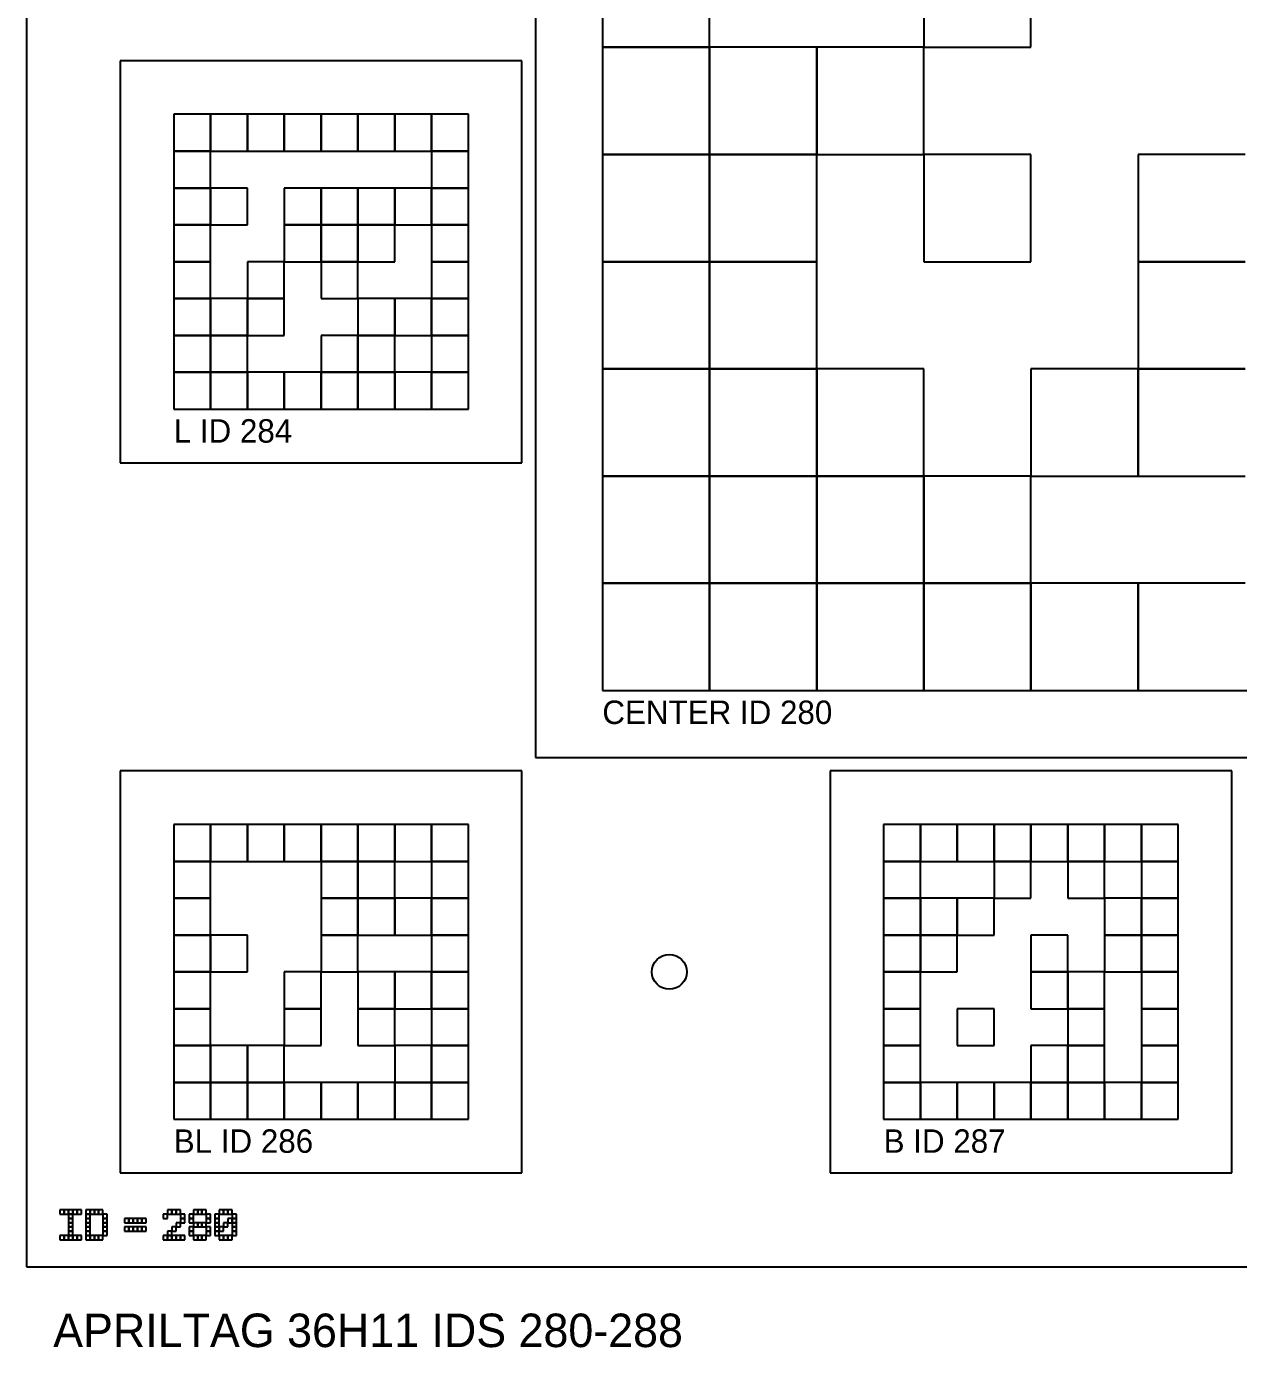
# Model space of a CAD drawing. Extents: x 0 to 1260, y -12 to 1580.
# Drawn here: x 0 to 181, y 1267.9 to 1465.1 of the extents above; entities that cross this region are included whole.
import ezdxf

# ---------------------------------------------------------------- set-up
doc = ezdxf.new("R2010")
doc.units = 0
for name, color, linetype in [('BLACK_POCKET', 7, 'CONTINUOUS'), ('BOARD_TEXT', 7, 'CONTINUOUS'), ('CUT', 7, 'CONTINUOUS'), ('LABEL', 3, 'CONTINUOUS'), ('MOUNT_HOLE', 6, 'CONTINUOUS'), ('QUIET_ZONE', 5, 'CONTINUOUS'), ('TAG_BOUNDARY', 8, 'CONTINUOUS')]:
    doc.layers.add(name, color=color, linetype=linetype)

msp = doc.modelspace()

# ---------------------------------------------------------------- linework, layer by layer
at = {"layer": 'BLACK_POCKET'}
for p, q in [((86, 1478), (86, 1462)), ((102, 1462), (102, 1478)), ((134, 1478), (134, 1462)), ((150, 1462), (150, 1478)), ((86, 1462), (102, 1462)), ((102, 1462), (86, 1462)), ((86, 1462), (86, 1446)), ((102, 1446), (102, 1462)), ((118, 1462), (102, 1462)), ((102, 1462), (102, 1446)), ((118, 1446), (118, 1462)), ((134, 1462), (118, 1462)), ((118, 1462), (118, 1446)), ((134, 1462), (150, 1462)), ((134, 1446), (134, 1462)), ((27.5, 1452), (22, 1452)), ((22, 1452), (22, 1446.5)), ((27.5, 1446.5), (27.5, 1452)), ((33, 1452), (27.5, 1452)), ((27.5, 1452), (27.5, 1446.5)), ((33, 1446.5), (33, 1452)), ((38.5, 1452), (33, 1452)), ((33, 1452), (33, 1446.5)), ((38.5, 1446.5), (38.5, 1452)), ((44, 1452), (38.5, 1452)), ((38.5, 1452), (38.5, 1446.5)), ((44, 1446.5), (44, 1452)), ((49.5, 1452), (44, 1452)), ((44, 1452), (44, 1446.5)), ((49.5, 1446.5), (49.5, 1452)), ((55, 1452), (49.5, 1452)), ((49.5, 1452), (49.5, 1446.5)), ((55, 1446.5), (55, 1452)), ((60.5, 1452), (55, 1452)), ((55, 1452), (55, 1446.5)), ((60.5, 1446.5), (60.5, 1452)), ((66, 1452), (60.5, 1452)), ((60.5, 1452), (60.5, 1446.5)), ((66, 1446.5), (66, 1452)), ((22, 1446.5), (27.5, 1446.5)), ((27.5, 1446.5), (22, 1446.5)), ((22, 1446.5), (22, 1441)), ((27.5, 1446.5), (33, 1446.5)), ((27.5, 1441), (27.5, 1446.5)), ((33, 1446.5), (38.5, 1446.5)), ((38.5, 1446.5), (44, 1446.5)), ((44, 1446.5), (49.5, 1446.5)), ((49.5, 1446.5), (55, 1446.5)), ((55, 1446.5), (60.5, 1446.5)), ((60.5, 1446.5), (66, 1446.5)), ((66, 1446.5), (60.5, 1446.5)), ((60.5, 1446.5), (60.5, 1441)), ((66, 1441), (66, 1446.5)), ((86, 1446), (102, 1446)), ((102, 1446), (86, 1446)), ((86, 1446), (86, 1430)), ((102, 1446), (118, 1446)), ((102, 1430), (102, 1446)), ((118, 1446), (102, 1446)), ((102, 1446), (102, 1430)), ((118, 1446), (134, 1446)), ((118, 1430), (118, 1446)), ((150, 1446), (134, 1446)), ((134, 1446), (134, 1430)), ((150, 1430), (150, 1446)), ((182, 1446), (166, 1446)), ((166, 1446), (166, 1430)), ((22, 1441), (27.5, 1441)), ((27.5, 1441), (22, 1441)), ((22, 1441), (22, 1435.5)), ((27.5, 1435.5), (27.5, 1441)), ((33, 1441), (27.5, 1441)), ((27.5, 1441), (27.5, 1435.5)), ((33, 1435.5), (33, 1441)), ((44, 1441), (38.5, 1441)), ((38.5, 1441), (38.5, 1435.5)), ((44, 1435.5), (44, 1441)), ((49.5, 1441), (44, 1441)), ((44, 1441), (44, 1435.5)), ((49.5, 1435.5), (49.5, 1441)), ((55, 1441), (49.5, 1441)), ((49.5, 1441), (49.5, 1435.5)), ((55, 1435.5), (55, 1441)), ((60.5, 1441), (55, 1441)), ((55, 1441), (55, 1435.5)), ((60.5, 1441), (66, 1441)), ((60.5, 1435.5), (60.5, 1441)), ((66, 1441), (60.5, 1441)), ((60.5, 1441), (60.5, 1435.5)), ((66, 1435.5), (66, 1441)), ((22, 1435.5), (27.5, 1435.5)), ((27.5, 1435.5), (22, 1435.5)), ((22, 1435.5), (22, 1430)), ((27.5, 1435.5), (33, 1435.5)), ((27.5, 1430), (27.5, 1435.5)), ((38.5, 1435.5), (44, 1435.5)), ((44, 1435.5), (38.5, 1435.5)), ((38.5, 1435.5), (38.5, 1430)), ((44, 1435.5), (49.5, 1435.5)), ((44, 1430), (44, 1435.5)), ((49.5, 1435.5), (44, 1435.5)), ((44, 1435.5), (44, 1430)), ((49.5, 1435.5), (55, 1435.5)), ((49.5, 1430), (49.5, 1435.5)), ((55, 1435.5), (49.5, 1435.5)), ((49.5, 1435.5), (49.5, 1430)), ((55, 1435.5), (60.5, 1435.5)), ((55, 1430), (55, 1435.5)), ((60.5, 1435.5), (66, 1435.5)), ((66, 1435.5), (60.5, 1435.5)), ((60.5, 1435.5), (60.5, 1430)), ((66, 1430), (66, 1435.5)), ((22, 1430), (27.5, 1430)), ((27.5, 1430), (22, 1430)), ((22, 1430), (22, 1424.5)), ((27.5, 1424.5), (27.5, 1430)), ((38.5, 1430), (33, 1430)), ((33, 1430), (33, 1424.5)), ((38.5, 1430), (44, 1430)), ((38.5, 1424.5), (38.5, 1430)), ((44, 1430), (49.5, 1430)), ((49.5, 1430), (44, 1430)), ((44, 1430), (44, 1424.5)), ((49.5, 1430), (55, 1430)), ((49.5, 1424.5), (49.5, 1430)), ((60.5, 1430), (66, 1430)), ((66, 1430), (60.5, 1430)), ((60.5, 1430), (60.5, 1424.5)), ((66, 1424.5), (66, 1430)), ((86, 1430), (102, 1430)), ((102, 1430), (86, 1430)), ((86, 1430), (86, 1414)), ((102, 1430), (118, 1430)), ((102, 1414), (102, 1430)), ((118, 1430), (102, 1430)), ((102, 1430), (102, 1414)), ((118, 1414), (118, 1430)), ((134, 1430), (150, 1430)), ((166, 1430), (182, 1430)), ((182, 1430), (166, 1430)), ((166, 1430), (166, 1414)), ((22, 1424.5), (27.5, 1424.5)), ((27.5, 1424.5), (22, 1424.5)), ((22, 1424.5), (22, 1419)), ((27.5, 1419), (27.5, 1424.5)), ((33, 1424.5), (27.5, 1424.5)), ((27.5, 1424.5), (27.5, 1419)), ((33, 1424.5), (38.5, 1424.5)), ((33, 1419), (33, 1424.5)), ((38.5, 1424.5), (33, 1424.5)), ((33, 1424.5), (33, 1419)), ((38.5, 1419), (38.5, 1424.5)), ((44, 1424.5), (49.5, 1424.5)), ((55, 1424.5), (49.5, 1424.5)), ((49.5, 1424.5), (49.5, 1419)), ((55, 1419), (55, 1424.5)), ((60.5, 1424.5), (55, 1424.5)), ((55, 1424.5), (55, 1419)), ((60.5, 1424.5), (66, 1424.5)), ((60.5, 1419), (60.5, 1424.5)), ((66, 1424.5), (60.5, 1424.5)), ((60.5, 1424.5), (60.5, 1419)), ((66, 1419), (66, 1424.5)), ((22, 1419), (27.5, 1419)), ((27.5, 1419), (22, 1419)), ((22, 1419), (22, 1413.5)), ((27.5, 1419), (33, 1419)), ((27.5, 1413.5), (27.5, 1419)), ((33, 1419), (27.5, 1419)), ((27.5, 1419), (27.5, 1413.5)), ((33, 1419), (38.5, 1419)), ((33, 1413.5), (33, 1419)), ((49.5, 1419), (44, 1419)), ((44, 1419), (44, 1413.5)), ((49.5, 1419), (55, 1419)), ((49.5, 1413.5), (49.5, 1419)), ((55, 1419), (49.5, 1419)), ((49.5, 1419), (49.5, 1413.5)), ((55, 1419), (60.5, 1419)), ((55, 1413.5), (55, 1419)), ((60.5, 1419), (66, 1419)), ((66, 1419), (60.5, 1419)), ((60.5, 1419), (60.5, 1413.5)), ((66, 1413.5), (66, 1419)), ((86, 1414), (102, 1414)), ((102, 1414), (86, 1414)), ((86, 1414), (86, 1398)), ((102, 1414), (118, 1414)), ((102, 1398), (102, 1414)), ((118, 1414), (102, 1414)), ((102, 1414), (102, 1398)), ((118, 1398), (118, 1414)), ((134, 1414), (118, 1414)), ((118, 1414), (118, 1398)), ((134, 1398), (134, 1414)), ((166, 1414), (150, 1414)), ((150, 1414), (150, 1398)), ((166, 1414), (182, 1414)), ((166, 1398), (166, 1414)), ((182, 1414), (166, 1414)), ((166, 1414), (166, 1398)), ((22, 1413.5), (27.5, 1413.5)), ((27.5, 1413.5), (22, 1413.5)), ((22, 1413.5), (22, 1408)), ((27.5, 1413.5), (33, 1413.5)), ((27.5, 1408), (27.5, 1413.5)), ((33, 1413.5), (27.5, 1413.5)), ((27.5, 1413.5), (27.5, 1408)), ((33, 1408), (33, 1413.5)), ((38.5, 1413.5), (33, 1413.5)), ((33, 1413.5), (33, 1408)), ((38.5, 1408), (38.5, 1413.5)), ((44, 1413.5), (38.5, 1413.5)), ((38.5, 1413.5), (38.5, 1408)), ((44, 1413.5), (49.5, 1413.5)), ((44, 1408), (44, 1413.5)), ((49.5, 1413.5), (44, 1413.5)), ((44, 1413.5), (44, 1408)), ((49.5, 1413.5), (55, 1413.5)), ((49.5, 1408), (49.5, 1413.5)), ((55, 1413.5), (49.5, 1413.5)), ((49.5, 1413.5), (49.5, 1408)), ((55, 1408), (55, 1413.5)), ((60.5, 1413.5), (55, 1413.5)), ((55, 1413.5), (55, 1408)), ((60.5, 1413.5), (66, 1413.5)), ((60.5, 1408), (60.5, 1413.5)), ((66, 1413.5), (60.5, 1413.5)), ((60.5, 1413.5), (60.5, 1408)), ((66, 1408), (66, 1413.5)), ((22, 1408), (27.5, 1408)), ((27.5, 1408), (33, 1408)), ((33, 1408), (38.5, 1408)), ((38.5, 1408), (44, 1408)), ((44, 1408), (49.5, 1408)), ((49.5, 1408), (55, 1408)), ((55, 1408), (60.5, 1408)), ((60.5, 1408), (66, 1408)), ((86, 1398), (102, 1398)), ((102, 1398), (86, 1398)), ((86, 1398), (86, 1382)), ((102, 1398), (118, 1398)), ((102, 1382), (102, 1398)), ((118, 1398), (102, 1398)), ((102, 1398), (102, 1382)), ((118, 1398), (134, 1398)), ((118, 1382), (118, 1398)), ((134, 1398), (118, 1398)), ((118, 1398), (118, 1382)), ((134, 1382), (134, 1398)), ((150, 1398), (134, 1398)), ((134, 1398), (134, 1382)), ((150, 1398), (166, 1398)), ((150, 1382), (150, 1398)), ((166, 1398), (182, 1398)), ((86, 1382), (102, 1382)), ((102, 1382), (86, 1382)), ((86, 1382), (86, 1366)), ((102, 1382), (118, 1382)), ((102, 1366), (102, 1382)), ((118, 1382), (102, 1382)), ((102, 1382), (102, 1366)), ((118, 1382), (134, 1382)), ((118, 1366), (118, 1382)), ((134, 1382), (118, 1382)), ((118, 1382), (118, 1366)), ((134, 1382), (150, 1382)), ((134, 1366), (134, 1382)), ((150, 1382), (134, 1382)), ((134, 1382), (134, 1366)), ((150, 1366), (150, 1382)), ((166, 1382), (150, 1382)), ((150, 1382), (150, 1366)), ((166, 1366), (166, 1382)), ((182, 1382), (166, 1382)), ((166, 1382), (166, 1366)), ((86, 1366), (102, 1366)), ((102, 1366), (118, 1366)), ((118, 1366), (134, 1366)), ((134, 1366), (150, 1366)), ((150, 1366), (166, 1366)), ((166, 1366), (182, 1366)), ((27.5, 1346), (22, 1346)), ((22, 1346), (22, 1340.5)), ((27.5, 1340.5), (27.5, 1346)), ((33, 1346), (27.5, 1346)), ((27.5, 1346), (27.5, 1340.5)), ((33, 1340.5), (33, 1346)), ((38.5, 1346), (33, 1346)), ((33, 1346), (33, 1340.5)), ((38.5, 1340.5), (38.5, 1346)), ((44, 1346), (38.5, 1346)), ((38.5, 1346), (38.5, 1340.5)), ((44, 1340.5), (44, 1346)), ((49.5, 1346), (44, 1346)), ((44, 1346), (44, 1340.5)), ((49.5, 1340.5), (49.5, 1346)), ((55, 1346), (49.5, 1346)), ((49.5, 1346), (49.5, 1340.5)), ((55, 1340.5), (55, 1346)), ((60.5, 1346), (55, 1346)), ((55, 1346), (55, 1340.5)), ((60.5, 1340.5), (60.5, 1346)), ((66, 1346), (60.5, 1346)), ((60.5, 1346), (60.5, 1340.5)), ((66, 1340.5), (66, 1346)), ((133.5, 1346), (128, 1346)), ((128, 1346), (128, 1340.5)), ((133.5, 1340.5), (133.5, 1346)), ((139, 1346), (133.5, 1346)), ((133.5, 1346), (133.5, 1340.5)), ((139, 1340.5), (139, 1346)), ((144.5, 1346), (139, 1346)), ((139, 1346), (139, 1340.5)), ((144.5, 1340.5), (144.5, 1346)), ((150, 1346), (144.5, 1346)), ((144.5, 1346), (144.5, 1340.5)), ((150, 1340.5), (150, 1346)), ((155.5, 1346), (150, 1346)), ((150, 1346), (150, 1340.5)), ((155.5, 1340.5), (155.5, 1346)), ((161, 1346), (155.5, 1346)), ((155.5, 1346), (155.5, 1340.5)), ((161, 1340.5), (161, 1346)), ((166.5, 1346), (161, 1346)), ((161, 1346), (161, 1340.5)), ((166.5, 1340.5), (166.5, 1346)), ((172, 1346), (166.5, 1346)), ((166.5, 1346), (166.5, 1340.5)), ((172, 1340.5), (172, 1346)), ((22, 1340.5), (27.5, 1340.5)), ((27.5, 1340.5), (22, 1340.5)), ((22, 1340.5), (22, 1335)), ((27.5, 1340.5), (33, 1340.5)), ((27.5, 1335), (27.5, 1340.5)), ((33, 1340.5), (38.5, 1340.5)), ((38.5, 1340.5), (44, 1340.5)), ((44, 1340.5), (49.5, 1340.5)), ((49.5, 1340.5), (44, 1340.5)), ((44, 1340.5), (44, 1335)), ((49.5, 1340.5), (55, 1340.5)), ((49.5, 1335), (49.5, 1340.5)), ((55, 1340.5), (49.5, 1340.5)), ((49.5, 1340.5), (49.5, 1335)), ((55, 1340.5), (60.5, 1340.5)), ((55, 1335), (55, 1340.5)), ((60.5, 1340.5), (66, 1340.5)), ((66, 1340.5), (60.5, 1340.5)), ((60.5, 1340.5), (60.5, 1335)), ((66, 1335), (66, 1340.5)), ((128, 1340.5), (133.5, 1340.5)), ((133.5, 1340.5), (128, 1340.5)), ((128, 1340.5), (128, 1335)), ((133.5, 1340.5), (139, 1340.5)), ((133.5, 1335), (133.5, 1340.5)), ((139, 1340.5), (144.5, 1340.5)), ((144.5, 1340.5), (150, 1340.5)), ((150, 1340.5), (144.5, 1340.5)), ((144.5, 1340.5), (144.5, 1335)), ((150, 1340.5), (155.5, 1340.5)), ((150, 1335), (150, 1340.5)), ((155.5, 1340.5), (161, 1340.5)), ((161, 1340.5), (155.5, 1340.5)), ((155.5, 1340.5), (155.5, 1335)), ((161, 1340.5), (166.5, 1340.5)), ((161, 1335), (161, 1340.5)), ((166.5, 1340.5), (172, 1340.5)), ((172, 1340.5), (166.5, 1340.5)), ((166.5, 1340.5), (166.5, 1335)), ((172, 1335), (172, 1340.5)), ((22, 1335), (27.5, 1335)), ((27.5, 1335), (22, 1335)), ((22, 1335), (22, 1329.5)), ((27.5, 1329.5), (27.5, 1335)), ((44, 1335), (49.5, 1335)), ((49.5, 1335), (44, 1335)), ((44, 1335), (44, 1329.5)), ((49.5, 1335), (55, 1335)), ((49.5, 1329.5), (49.5, 1335)), ((55, 1335), (49.5, 1335)), ((49.5, 1335), (49.5, 1329.5)), ((55, 1329.5), (55, 1335)), ((60.5, 1335), (55, 1335)), ((55, 1335), (55, 1329.5)), ((60.5, 1335), (66, 1335)), ((60.5, 1329.5), (60.5, 1335)), ((66, 1335), (60.5, 1335)), ((60.5, 1335), (60.5, 1329.5)), ((66, 1329.5), (66, 1335)), ((128, 1335), (133.5, 1335)), ((133.5, 1335), (128, 1335)), ((128, 1335), (128, 1329.5)), ((133.5, 1329.5), (133.5, 1335)), ((139, 1335), (133.5, 1335)), ((133.5, 1335), (133.5, 1329.5)), ((139, 1329.5), (139, 1335)), ((144.5, 1335), (139, 1335)), ((139, 1335), (139, 1329.5)), ((144.5, 1335), (150, 1335)), ((144.5, 1329.5), (144.5, 1335)), ((155.5, 1335), (161, 1335)), ((166.5, 1335), (161, 1335)), ((161, 1335), (161, 1329.5)), ((166.5, 1335), (172, 1335)), ((166.5, 1329.5), (166.5, 1335)), ((172, 1335), (166.5, 1335)), ((166.5, 1335), (166.5, 1329.5)), ((172, 1329.5), (172, 1335)), ((22, 1329.5), (27.5, 1329.5)), ((27.5, 1329.5), (22, 1329.5)), ((22, 1329.5), (22, 1324)), ((27.5, 1324), (27.5, 1329.5)), ((33, 1329.5), (27.5, 1329.5)), ((27.5, 1329.5), (27.5, 1324)), ((33, 1324), (33, 1329.5)), ((44, 1329.5), (49.5, 1329.5)), ((49.5, 1329.5), (44, 1329.5)), ((44, 1329.5), (44, 1324)), ((49.5, 1329.5), (55, 1329.5)), ((49.5, 1324), (49.5, 1329.5)), ((55, 1329.5), (60.5, 1329.5)), ((60.5, 1329.5), (66, 1329.5)), ((66, 1329.5), (60.5, 1329.5)), ((60.5, 1329.5), (60.5, 1324)), ((66, 1324), (66, 1329.5)), ((128, 1329.5), (133.5, 1329.5)), ((133.5, 1329.5), (128, 1329.5)), ((128, 1329.5), (128, 1324)), ((133.5, 1329.5), (139, 1329.5)), ((133.5, 1324), (133.5, 1329.5)), ((139, 1329.5), (133.5, 1329.5)), ((133.5, 1329.5), (133.5, 1324)), ((139, 1329.5), (144.5, 1329.5)), ((139, 1324), (139, 1329.5)), ((155.5, 1329.5), (150, 1329.5)), ((150, 1329.5), (150, 1324)), ((155.5, 1324), (155.5, 1329.5)), ((161, 1329.5), (166.5, 1329.5)), ((166.5, 1329.5), (161, 1329.5)), ((161, 1329.5), (161, 1324)), ((166.5, 1329.5), (172, 1329.5)), ((166.5, 1324), (166.5, 1329.5)), ((172, 1329.5), (166.5, 1329.5)), ((166.5, 1329.5), (166.5, 1324)), ((172, 1324), (172, 1329.5)), ((22, 1324), (27.5, 1324)), ((27.5, 1324), (22, 1324)), ((22, 1324), (22, 1318.5)), ((27.5, 1324), (33, 1324)), ((27.5, 1318.5), (27.5, 1324)), ((44, 1324), (38.5, 1324)), ((38.5, 1324), (38.5, 1318.5)), ((44, 1324), (49.5, 1324)), ((44, 1318.5), (44, 1324)), ((55, 1324), (49.5, 1324)), ((49.5, 1324), (49.5, 1318.5)), ((55, 1318.5), (55, 1324)), ((60.5, 1324), (55, 1324)), ((55, 1324), (55, 1318.5)), ((60.5, 1324), (66, 1324)), ((60.5, 1318.5), (60.5, 1324)), ((66, 1324), (60.5, 1324)), ((60.5, 1324), (60.5, 1318.5)), ((66, 1318.5), (66, 1324)), ((128, 1324), (133.5, 1324)), ((133.5, 1324), (128, 1324)), ((128, 1324), (128, 1318.5)), ((133.5, 1324), (139, 1324)), ((133.5, 1318.5), (133.5, 1324)), ((150, 1324), (155.5, 1324)), ((155.5, 1324), (150, 1324)), ((150, 1324), (150, 1318.5)), ((155.5, 1318.5), (155.5, 1324)), ((161, 1324), (155.5, 1324)), ((155.5, 1324), (155.5, 1318.5)), ((161, 1324), (166.5, 1324)), ((161, 1318.5), (161, 1324)), ((166.5, 1324), (172, 1324)), ((172, 1324), (166.5, 1324)), ((166.5, 1324), (166.5, 1318.5)), ((172, 1318.5), (172, 1324)), ((22, 1318.5), (27.5, 1318.5)), ((27.5, 1318.5), (22, 1318.5)), ((22, 1318.5), (22, 1313)), ((27.5, 1313), (27.5, 1318.5)), ((38.5, 1318.5), (44, 1318.5)), ((44, 1318.5), (38.5, 1318.5)), ((38.5, 1318.5), (38.5, 1313)), ((44, 1313), (44, 1318.5)), ((49.5, 1318.5), (55, 1318.5)), ((55, 1318.5), (49.5, 1318.5)), ((49.5, 1318.5), (49.5, 1313)), ((55, 1318.5), (60.5, 1318.5)), ((55, 1313), (55, 1318.5)), ((60.5, 1318.5), (66, 1318.5)), ((66, 1318.5), (60.5, 1318.5)), ((60.5, 1318.5), (60.5, 1313)), ((66, 1313), (66, 1318.5)), ((128, 1318.5), (133.5, 1318.5)), ((133.5, 1318.5), (128, 1318.5)), ((128, 1318.5), (128, 1313)), ((133.5, 1313), (133.5, 1318.5)), ((144.5, 1318.5), (139, 1318.5)), ((139, 1318.5), (139, 1313)), ((144.5, 1313), (144.5, 1318.5)), ((150, 1318.5), (155.5, 1318.5)), ((155.5, 1318.5), (161, 1318.5)), ((161, 1318.5), (155.5, 1318.5)), ((155.5, 1318.5), (155.5, 1313)), ((161, 1313), (161, 1318.5)), ((166.5, 1318.5), (172, 1318.5)), ((172, 1318.5), (166.5, 1318.5)), ((166.5, 1318.5), (166.5, 1313)), ((172, 1313), (172, 1318.5)), ((22, 1313), (27.5, 1313)), ((27.5, 1313), (22, 1313)), ((22, 1313), (22, 1307.5)), ((27.5, 1307.5), (27.5, 1313)), ((33, 1313), (27.5, 1313)), ((27.5, 1313), (27.5, 1307.5)), ((33, 1307.5), (33, 1313)), ((38.5, 1313), (33, 1313)), ((33, 1313), (33, 1307.5)), ((38.5, 1313), (44, 1313)), ((38.5, 1307.5), (38.5, 1313)), ((49.5, 1313), (55, 1313)), ((60.5, 1313), (55, 1313)), ((55, 1313), (55, 1307.5)), ((60.5, 1313), (66, 1313)), ((60.5, 1307.5), (60.5, 1313)), ((66, 1313), (60.5, 1313)), ((60.5, 1313), (60.5, 1307.5)), ((66, 1307.5), (66, 1313)), ((128, 1313), (133.5, 1313)), ((133.5, 1313), (128, 1313)), ((128, 1313), (128, 1307.5)), ((133.5, 1307.5), (133.5, 1313)), ((139, 1313), (144.5, 1313)), ((155.5, 1313), (150, 1313)), ((150, 1313), (150, 1307.5)), ((155.5, 1313), (161, 1313)), ((155.5, 1307.5), (155.5, 1313)), ((161, 1313), (155.5, 1313)), ((155.5, 1313), (155.5, 1307.5)), ((161, 1307.5), (161, 1313)), ((166.5, 1313), (172, 1313)), ((172, 1313), (166.5, 1313)), ((166.5, 1313), (166.5, 1307.5)), ((172, 1307.5), (172, 1313)), ((22, 1307.5), (27.5, 1307.5)), ((27.5, 1307.5), (22, 1307.5)), ((22, 1307.5), (22, 1302)), ((27.5, 1307.5), (33, 1307.5)), ((27.5, 1302), (27.5, 1307.5)), ((33, 1307.5), (27.5, 1307.5)), ((27.5, 1307.5), (27.5, 1302)), ((33, 1307.5), (38.5, 1307.5)), ((33, 1302), (33, 1307.5)), ((38.5, 1307.5), (33, 1307.5)), ((33, 1307.5), (33, 1302)), ((38.5, 1302), (38.5, 1307.5)), ((44, 1307.5), (38.5, 1307.5)), ((38.5, 1307.5), (38.5, 1302)), ((44, 1302), (44, 1307.5)), ((49.5, 1307.5), (44, 1307.5)), ((44, 1307.5), (44, 1302)), ((49.5, 1302), (49.5, 1307.5)), ((55, 1307.5), (49.5, 1307.5)), ((49.5, 1307.5), (49.5, 1302)), ((55, 1307.5), (60.5, 1307.5)), ((55, 1302), (55, 1307.5)), ((60.5, 1307.5), (55, 1307.5)), ((55, 1307.5), (55, 1302)), ((60.5, 1307.5), (66, 1307.5)), ((60.5, 1302), (60.5, 1307.5)), ((66, 1307.5), (60.5, 1307.5)), ((60.5, 1307.5), (60.5, 1302)), ((66, 1302), (66, 1307.5)), ((128, 1307.5), (133.5, 1307.5)), ((133.5, 1307.5), (128, 1307.5)), ((128, 1307.5), (128, 1302)), ((133.5, 1302), (133.5, 1307.5)), ((139, 1307.5), (133.5, 1307.5)), ((133.5, 1307.5), (133.5, 1302)), ((139, 1302), (139, 1307.5)), ((144.5, 1307.5), (139, 1307.5)), ((139, 1307.5), (139, 1302)), ((144.5, 1302), (144.5, 1307.5)), ((150, 1307.5), (144.5, 1307.5)), ((144.5, 1307.5), (144.5, 1302)), ((150, 1307.5), (155.5, 1307.5)), ((150, 1302), (150, 1307.5)), ((155.5, 1307.5), (150, 1307.5)), ((150, 1307.5), (150, 1302)), ((155.5, 1307.5), (161, 1307.5)), ((155.5, 1302), (155.5, 1307.5)), ((161, 1307.5), (155.5, 1307.5)), ((155.5, 1307.5), (155.5, 1302)), ((161, 1302), (161, 1307.5)), ((166.5, 1307.5), (161, 1307.5)), ((161, 1307.5), (161, 1302)), ((166.5, 1307.5), (172, 1307.5)), ((166.5, 1302), (166.5, 1307.5)), ((172, 1307.5), (166.5, 1307.5)), ((166.5, 1307.5), (166.5, 1302)), ((172, 1302), (172, 1307.5)), ((22, 1302), (27.5, 1302)), ((27.5, 1302), (33, 1302)), ((33, 1302), (38.5, 1302)), ((38.5, 1302), (44, 1302)), ((44, 1302), (49.5, 1302)), ((49.5, 1302), (55, 1302)), ((55, 1302), (60.5, 1302)), ((60.5, 1302), (66, 1302)), ((128, 1302), (133.5, 1302)), ((133.5, 1302), (139, 1302)), ((139, 1302), (144.5, 1302)), ((144.5, 1302), (150, 1302)), ((150, 1302), (155.5, 1302)), ((155.5, 1302), (161, 1302)), ((161, 1302), (166.5, 1302)), ((166.5, 1302), (172, 1302))]:
    msp.add_line(p, q, dxfattribs=at)
at = {"layer": 'BOARD_TEXT'}
for p, q in [((5.642857, 1288.5), (5, 1288.5)), ((5, 1288.5), (5, 1287.857143)), ((5, 1287.857143), (5.642857, 1287.857143)), ((5.642857, 1287.857143), (5.642857, 1288.5)), ((6.285714, 1288.5), (5.642857, 1288.5)), ((5.642857, 1288.5), (5.642857, 1287.857143)), ((5.642857, 1287.857143), (6.285714, 1287.857143)), ((6.285714, 1287.857143), (6.285714, 1288.5)), ((6.928571, 1288.5), (6.285714, 1288.5)), ((6.285714, 1288.5), (6.285714, 1287.857143)), ((6.285714, 1287.857143), (6.928571, 1287.857143)), ((6.928571, 1287.857143), (6.285714, 1287.857143)), ((6.285714, 1287.857143), (6.285714, 1287.214286)), ((6.928571, 1287.857143), (6.928571, 1288.5)), ((7.571429, 1288.5), (6.928571, 1288.5)), ((6.928571, 1288.5), (6.928571, 1287.857143)), ((6.928571, 1287.857143), (7.571429, 1287.857143)), ((6.928571, 1287.214286), (6.928571, 1287.857143)), ((7.571429, 1287.857143), (7.571429, 1288.5)), ((8.214286, 1288.5), (7.571429, 1288.5)), ((7.571429, 1288.5), (7.571429, 1287.857143)), ((7.571429, 1287.857143), (8.214286, 1287.857143)), ((8.214286, 1287.857143), (8.214286, 1288.5)), ((9.5, 1288.5), (8.857143, 1288.5)), ((8.857143, 1288.5), (8.857143, 1287.857143)), ((8.857143, 1287.857143), (9.5, 1287.857143)), ((9.5, 1287.857143), (8.857143, 1287.857143)), ((8.857143, 1287.857143), (8.857143, 1287.214286)), ((9.5, 1287.857143), (9.5, 1288.5)), ((10.142857, 1288.5), (9.5, 1288.5)), ((9.5, 1288.5), (9.5, 1287.857143)), ((9.5, 1287.857143), (10.142857, 1287.857143)), ((9.5, 1287.214286), (9.5, 1287.857143)), ((10.142857, 1287.857143), (10.142857, 1288.5)), ((10.785714, 1288.5), (10.142857, 1288.5)), ((10.142857, 1288.5), (10.142857, 1287.857143)), ((10.142857, 1287.857143), (10.785714, 1287.857143)), ((10.785714, 1287.857143), (10.785714, 1288.5)), ((11.428571, 1288.5), (10.785714, 1288.5)), ((10.785714, 1288.5), (10.785714, 1287.857143)), ((10.785714, 1287.857143), (11.428571, 1287.857143)), ((11.428571, 1287.857143), (11.428571, 1288.5)), ((12.071429, 1287.857143), (11.428571, 1287.857143)), ((11.428571, 1287.857143), (11.428571, 1287.214286)), ((12.071429, 1287.214286), (12.071429, 1287.857143)), ((21.071429, 1287.857143), (20.428571, 1287.857143)), ((20.428571, 1287.857143), (20.428571, 1287.214286)), ((21.714286, 1288.5), (21.071429, 1288.5)), ((21.071429, 1288.5), (21.071429, 1287.857143)), ((21.071429, 1287.857143), (21.714286, 1287.857143)), ((21.071429, 1287.214286), (21.071429, 1287.857143)), ((21.714286, 1287.857143), (21.714286, 1288.5)), ((22.357143, 1288.5), (21.714286, 1288.5)), ((21.714286, 1288.5), (21.714286, 1287.857143)), ((21.714286, 1287.857143), (22.357143, 1287.857143)), ((22.357143, 1287.857143), (22.357143, 1288.5)), ((23, 1288.5), (22.357143, 1288.5)), ((22.357143, 1288.5), (22.357143, 1287.857143)), ((22.357143, 1287.857143), (23, 1287.857143)), ((23, 1287.857143), (23, 1288.5)), ((23.642857, 1287.857143), (23, 1287.857143)), ((23, 1287.857143), (23, 1287.214286)), ((23.642857, 1287.214286), (23.642857, 1287.857143)), ((24.928571, 1287.857143), (24.285714, 1287.857143)), ((24.285714, 1287.857143), (24.285714, 1287.214286)), ((25.571429, 1288.5), (24.928571, 1288.5)), ((24.928571, 1288.5), (24.928571, 1287.857143)), ((24.928571, 1287.857143), (25.571429, 1287.857143)), ((24.928571, 1287.214286), (24.928571, 1287.857143)), ((25.571429, 1287.857143), (25.571429, 1288.5)), ((26.214286, 1288.5), (25.571429, 1288.5)), ((25.571429, 1288.5), (25.571429, 1287.857143)), ((25.571429, 1287.857143), (26.214286, 1287.857143)), ((26.214286, 1287.857143), (26.214286, 1288.5)), ((26.857143, 1288.5), (26.214286, 1288.5)), ((26.214286, 1288.5), (26.214286, 1287.857143)), ((26.214286, 1287.857143), (26.857143, 1287.857143)), ((26.857143, 1287.857143), (26.857143, 1288.5)), ((27.5, 1287.857143), (26.857143, 1287.857143)), ((26.857143, 1287.857143), (26.857143, 1287.214286)), ((27.5, 1287.214286), (27.5, 1287.857143)), ((28.785714, 1287.857143), (28.142857, 1287.857143)), ((28.142857, 1287.857143), (28.142857, 1287.214286)), ((29.428571, 1288.5), (28.785714, 1288.5)), ((28.785714, 1288.5), (28.785714, 1287.857143)), ((28.785714, 1287.857143), (29.428571, 1287.857143)), ((28.785714, 1287.214286), (28.785714, 1287.857143)), ((29.428571, 1287.857143), (29.428571, 1288.5)), ((30.071429, 1288.5), (29.428571, 1288.5)), ((29.428571, 1288.5), (29.428571, 1287.857143)), ((29.428571, 1287.857143), (30.071429, 1287.857143)), ((30.071429, 1287.857143), (30.071429, 1288.5)), ((30.714286, 1288.5), (30.071429, 1288.5)), ((30.071429, 1288.5), (30.071429, 1287.857143)), ((30.071429, 1287.857143), (30.714286, 1287.857143)), ((30.714286, 1287.857143), (30.714286, 1288.5)), ((31.357143, 1287.857143), (30.714286, 1287.857143)), ((30.714286, 1287.857143), (30.714286, 1287.214286)), ((31.357143, 1287.214286), (31.357143, 1287.857143)), ((6.285714, 1287.214286), (6.928571, 1287.214286)), ((6.928571, 1287.214286), (6.285714, 1287.214286)), ((6.285714, 1287.214286), (6.285714, 1286.571429)), ((6.285714, 1286.571429), (6.928571, 1286.571429)), ((6.928571, 1286.571429), (6.285714, 1286.571429)), ((6.285714, 1286.571429), (6.285714, 1285.928571)), ((6.285714, 1285.928571), (6.928571, 1285.928571)), ((6.928571, 1285.928571), (6.285714, 1285.928571)), ((6.285714, 1285.928571), (6.285714, 1285.285714)), ((6.928571, 1286.571429), (6.928571, 1287.214286)), ((6.928571, 1285.928571), (6.928571, 1286.571429)), ((6.928571, 1285.285714), (6.928571, 1285.928571)), ((8.857143, 1287.214286), (9.5, 1287.214286)), ((9.5, 1287.214286), (8.857143, 1287.214286)), ((8.857143, 1287.214286), (8.857143, 1286.571429)), ((8.857143, 1286.571429), (9.5, 1286.571429)), ((9.5, 1286.571429), (8.857143, 1286.571429)), ((8.857143, 1286.571429), (8.857143, 1285.928571)), ((8.857143, 1285.928571), (9.5, 1285.928571)), ((9.5, 1285.928571), (8.857143, 1285.928571)), ((8.857143, 1285.928571), (8.857143, 1285.285714)), ((9.5, 1286.571429), (9.5, 1287.214286)), ((9.5, 1285.928571), (9.5, 1286.571429)), ((9.5, 1285.285714), (9.5, 1285.928571)), ((11.428571, 1287.214286), (12.071429, 1287.214286)), ((12.071429, 1287.214286), (11.428571, 1287.214286)), ((11.428571, 1287.214286), (11.428571, 1286.571429)), ((11.428571, 1286.571429), (12.071429, 1286.571429)), ((12.071429, 1286.571429), (11.428571, 1286.571429)), ((11.428571, 1286.571429), (11.428571, 1285.928571)), ((11.428571, 1285.928571), (12.071429, 1285.928571)), ((12.071429, 1285.928571), (11.428571, 1285.928571)), ((11.428571, 1285.928571), (11.428571, 1285.285714)), ((12.071429, 1286.571429), (12.071429, 1287.214286)), ((12.071429, 1285.928571), (12.071429, 1286.571429)), ((12.071429, 1285.285714), (12.071429, 1285.928571)), ((15.285714, 1287.214286), (14.642857, 1287.214286)), ((14.642857, 1287.214286), (14.642857, 1286.571429)), ((14.642857, 1286.571429), (15.285714, 1286.571429)), ((15.285714, 1285.928571), (14.642857, 1285.928571)), ((14.642857, 1285.928571), (14.642857, 1285.285714)), ((15.285714, 1286.571429), (15.285714, 1287.214286)), ((15.928571, 1287.214286), (15.285714, 1287.214286)), ((15.285714, 1287.214286), (15.285714, 1286.571429)), ((15.285714, 1286.571429), (15.928571, 1286.571429)), ((15.285714, 1285.285714), (15.285714, 1285.928571)), ((15.928571, 1285.928571), (15.285714, 1285.928571)), ((15.285714, 1285.928571), (15.285714, 1285.285714)), ((15.928571, 1286.571429), (15.928571, 1287.214286)), ((16.571429, 1287.214286), (15.928571, 1287.214286)), ((15.928571, 1287.214286), (15.928571, 1286.571429)), ((15.928571, 1286.571429), (16.571429, 1286.571429)), ((15.928571, 1285.285714), (15.928571, 1285.928571)), ((16.571429, 1285.928571), (15.928571, 1285.928571)), ((15.928571, 1285.928571), (15.928571, 1285.285714)), ((16.571429, 1286.571429), (16.571429, 1287.214286)), ((17.214286, 1287.214286), (16.571429, 1287.214286)), ((16.571429, 1287.214286), (16.571429, 1286.571429)), ((16.571429, 1286.571429), (17.214286, 1286.571429)), ((16.571429, 1285.285714), (16.571429, 1285.928571)), ((17.214286, 1285.928571), (16.571429, 1285.928571)), ((16.571429, 1285.928571), (16.571429, 1285.285714)), ((17.214286, 1286.571429), (17.214286, 1287.214286)), ((17.857143, 1287.214286), (17.214286, 1287.214286)), ((17.214286, 1287.214286), (17.214286, 1286.571429)), ((17.214286, 1286.571429), (17.857143, 1286.571429)), ((17.214286, 1285.285714), (17.214286, 1285.928571)), ((17.857143, 1285.928571), (17.214286, 1285.928571)), ((17.214286, 1285.928571), (17.214286, 1285.285714)), ((17.857143, 1286.571429), (17.857143, 1287.214286)), ((17.857143, 1285.285714), (17.857143, 1285.928571)), ((20.428571, 1287.214286), (21.071429, 1287.214286)), ((22.357143, 1285.928571), (21.714286, 1285.928571)), ((21.714286, 1285.928571), (21.714286, 1285.285714)), ((23, 1286.571429), (22.357143, 1286.571429)), ((22.357143, 1286.571429), (22.357143, 1285.928571)), ((22.357143, 1285.928571), (23, 1285.928571)), ((22.357143, 1285.285714), (22.357143, 1285.928571)), ((23, 1287.214286), (23.642857, 1287.214286)), ((23.642857, 1287.214286), (23, 1287.214286)), ((23, 1287.214286), (23, 1286.571429)), ((23, 1286.571429), (23.642857, 1286.571429)), ((23, 1285.928571), (23, 1286.571429)), ((23.642857, 1286.571429), (23.642857, 1287.214286)), ((24.285714, 1287.214286), (24.928571, 1287.214286)), ((24.928571, 1287.214286), (24.285714, 1287.214286)), ((24.285714, 1287.214286), (24.285714, 1286.571429)), ((24.285714, 1286.571429), (24.928571, 1286.571429)), ((24.928571, 1285.928571), (24.285714, 1285.928571)), ((24.285714, 1285.928571), (24.285714, 1285.285714)), ((24.928571, 1286.571429), (24.928571, 1287.214286)), ((25.571429, 1286.571429), (24.928571, 1286.571429)), ((24.928571, 1286.571429), (24.928571, 1285.928571)), ((24.928571, 1285.928571), (25.571429, 1285.928571)), ((24.928571, 1285.285714), (24.928571, 1285.928571)), ((25.571429, 1285.928571), (25.571429, 1286.571429)), ((26.214286, 1286.571429), (25.571429, 1286.571429)), ((25.571429, 1286.571429), (25.571429, 1285.928571)), ((25.571429, 1285.928571), (26.214286, 1285.928571)), ((26.214286, 1285.928571), (26.214286, 1286.571429)), ((26.857143, 1286.571429), (26.214286, 1286.571429)), ((26.214286, 1286.571429), (26.214286, 1285.928571)), ((26.214286, 1285.928571), (26.857143, 1285.928571)), ((26.857143, 1287.214286), (27.5, 1287.214286)), ((27.5, 1287.214286), (26.857143, 1287.214286)), ((26.857143, 1287.214286), (26.857143, 1286.571429)), ((26.857143, 1286.571429), (27.5, 1286.571429)), ((26.857143, 1285.928571), (26.857143, 1286.571429)), ((27.5, 1285.928571), (26.857143, 1285.928571)), ((26.857143, 1285.928571), (26.857143, 1285.285714)), ((27.5, 1286.571429), (27.5, 1287.214286)), ((27.5, 1285.285714), (27.5, 1285.928571)), ((28.142857, 1287.214286), (28.785714, 1287.214286)), ((28.785714, 1287.214286), (28.142857, 1287.214286)), ((28.142857, 1287.214286), (28.142857, 1286.571429)), ((28.142857, 1286.571429), (28.785714, 1286.571429)), ((28.785714, 1286.571429), (28.142857, 1286.571429)), ((28.142857, 1286.571429), (28.142857, 1285.928571)), ((28.142857, 1285.928571), (28.785714, 1285.928571)), ((28.785714, 1285.928571), (28.142857, 1285.928571)), ((28.142857, 1285.928571), (28.142857, 1285.285714)), ((28.785714, 1286.571429), (28.785714, 1287.214286)), ((28.785714, 1285.928571), (28.785714, 1286.571429)), ((28.785714, 1285.285714), (28.785714, 1285.928571)), ((29.428571, 1285.928571), (28.785714, 1285.928571)), ((28.785714, 1285.928571), (28.785714, 1285.285714)), ((30.071429, 1286.571429), (29.428571, 1286.571429)), ((29.428571, 1286.571429), (29.428571, 1285.928571)), ((29.428571, 1285.928571), (30.071429, 1285.928571)), ((29.428571, 1285.285714), (29.428571, 1285.928571)), ((30.714286, 1287.214286), (30.071429, 1287.214286)), ((30.071429, 1287.214286), (30.071429, 1286.571429)), ((30.071429, 1286.571429), (30.714286, 1286.571429)), ((30.071429, 1285.928571), (30.071429, 1286.571429)), ((30.714286, 1287.214286), (31.357143, 1287.214286)), ((30.714286, 1286.571429), (30.714286, 1287.214286)), ((31.357143, 1287.214286), (30.714286, 1287.214286)), ((30.714286, 1287.214286), (30.714286, 1286.571429)), ((30.714286, 1286.571429), (31.357143, 1286.571429)), ((31.357143, 1286.571429), (30.714286, 1286.571429)), ((30.714286, 1286.571429), (30.714286, 1285.928571)), ((30.714286, 1285.928571), (31.357143, 1285.928571)), ((31.357143, 1285.928571), (30.714286, 1285.928571)), ((30.714286, 1285.928571), (30.714286, 1285.285714)), ((31.357143, 1286.571429), (31.357143, 1287.214286)), ((31.357143, 1285.928571), (31.357143, 1286.571429)), ((31.357143, 1285.285714), (31.357143, 1285.928571)), ((5.642857, 1284.642857), (5, 1284.642857)), ((5, 1284.642857), (5, 1284)), ((5, 1284), (5.642857, 1284)), ((5.642857, 1284), (5.642857, 1284.642857)), ((6.285714, 1284.642857), (5.642857, 1284.642857)), ((5.642857, 1284.642857), (5.642857, 1284)), ((5.642857, 1284), (6.285714, 1284)), ((6.285714, 1285.285714), (6.928571, 1285.285714)), ((6.928571, 1285.285714), (6.285714, 1285.285714)), ((6.285714, 1285.285714), (6.285714, 1284.642857)), ((6.285714, 1284.642857), (6.928571, 1284.642857)), ((6.285714, 1284), (6.285714, 1284.642857)), ((6.928571, 1284.642857), (6.285714, 1284.642857)), ((6.285714, 1284.642857), (6.285714, 1284)), ((6.285714, 1284), (6.928571, 1284)), ((6.928571, 1284.642857), (6.928571, 1285.285714)), ((6.928571, 1284), (6.928571, 1284.642857)), ((7.571429, 1284.642857), (6.928571, 1284.642857)), ((6.928571, 1284.642857), (6.928571, 1284)), ((6.928571, 1284), (7.571429, 1284)), ((7.571429, 1284), (7.571429, 1284.642857)), ((8.214286, 1284.642857), (7.571429, 1284.642857)), ((7.571429, 1284.642857), (7.571429, 1284)), ((7.571429, 1284), (8.214286, 1284)), ((8.214286, 1284), (8.214286, 1284.642857)), ((8.857143, 1285.285714), (9.5, 1285.285714)), ((9.5, 1285.285714), (8.857143, 1285.285714)), ((8.857143, 1285.285714), (8.857143, 1284.642857)), ((8.857143, 1284.642857), (9.5, 1284.642857)), ((9.5, 1284.642857), (8.857143, 1284.642857)), ((8.857143, 1284.642857), (8.857143, 1284)), ((8.857143, 1284), (9.5, 1284)), ((9.5, 1284.642857), (9.5, 1285.285714)), ((9.5, 1284), (9.5, 1284.642857)), ((10.142857, 1284.642857), (9.5, 1284.642857)), ((9.5, 1284.642857), (9.5, 1284)), ((9.5, 1284), (10.142857, 1284)), ((10.142857, 1284), (10.142857, 1284.642857)), ((10.785714, 1284.642857), (10.142857, 1284.642857)), ((10.142857, 1284.642857), (10.142857, 1284)), ((10.142857, 1284), (10.785714, 1284)), ((10.785714, 1284), (10.785714, 1284.642857)), ((11.428571, 1284.642857), (10.785714, 1284.642857)), ((10.785714, 1284.642857), (10.785714, 1284)), ((10.785714, 1284), (11.428571, 1284)), ((11.428571, 1285.285714), (12.071429, 1285.285714)), ((12.071429, 1285.285714), (11.428571, 1285.285714)), ((11.428571, 1285.285714), (11.428571, 1284.642857)), ((11.428571, 1284.642857), (12.071429, 1284.642857)), ((11.428571, 1284), (11.428571, 1284.642857)), ((12.071429, 1284.642857), (12.071429, 1285.285714)), ((14.642857, 1285.285714), (15.285714, 1285.285714)), ((15.285714, 1285.285714), (15.928571, 1285.285714)), ((15.928571, 1285.285714), (16.571429, 1285.285714)), ((16.571429, 1285.285714), (17.214286, 1285.285714)), ((17.214286, 1285.285714), (17.857143, 1285.285714)), ((21.071429, 1284.642857), (20.428571, 1284.642857)), ((20.428571, 1284.642857), (20.428571, 1284)), ((20.428571, 1284), (21.071429, 1284)), ((21.714286, 1285.285714), (21.071429, 1285.285714)), ((21.071429, 1285.285714), (21.071429, 1284.642857)), ((21.071429, 1284.642857), (21.714286, 1284.642857)), ((21.071429, 1284), (21.071429, 1284.642857)), ((21.714286, 1284.642857), (21.071429, 1284.642857)), ((21.071429, 1284.642857), (21.071429, 1284)), ((21.071429, 1284), (21.714286, 1284)), ((21.714286, 1285.285714), (22.357143, 1285.285714)), ((21.714286, 1284.642857), (21.714286, 1285.285714)), ((21.714286, 1284), (21.714286, 1284.642857)), ((22.357143, 1284.642857), (21.714286, 1284.642857)), ((21.714286, 1284.642857), (21.714286, 1284)), ((21.714286, 1284), (22.357143, 1284)), ((22.357143, 1284), (22.357143, 1284.642857)), ((23, 1284.642857), (22.357143, 1284.642857)), ((22.357143, 1284.642857), (22.357143, 1284)), ((22.357143, 1284), (23, 1284)), ((23, 1284), (23, 1284.642857)), ((23.642857, 1284.642857), (23, 1284.642857)), ((23, 1284.642857), (23, 1284)), ((23, 1284), (23.642857, 1284)), ((23.642857, 1284), (23.642857, 1284.642857)), ((24.285714, 1285.285714), (24.928571, 1285.285714)), ((24.928571, 1285.285714), (24.285714, 1285.285714)), ((24.285714, 1285.285714), (24.285714, 1284.642857)), ((24.285714, 1284.642857), (24.928571, 1284.642857)), ((24.928571, 1284.642857), (24.928571, 1285.285714)), ((25.571429, 1284.642857), (24.928571, 1284.642857)), ((24.928571, 1284.642857), (24.928571, 1284)), ((24.928571, 1284), (25.571429, 1284)), ((25.571429, 1284), (25.571429, 1284.642857)), ((26.214286, 1284.642857), (25.571429, 1284.642857)), ((25.571429, 1284.642857), (25.571429, 1284)), ((25.571429, 1284), (26.214286, 1284)), ((26.214286, 1284), (26.214286, 1284.642857)), ((26.857143, 1284.642857), (26.214286, 1284.642857)), ((26.214286, 1284.642857), (26.214286, 1284)), ((26.214286, 1284), (26.857143, 1284)), ((26.857143, 1285.285714), (27.5, 1285.285714)), ((27.5, 1285.285714), (26.857143, 1285.285714)), ((26.857143, 1285.285714), (26.857143, 1284.642857)), ((26.857143, 1284.642857), (27.5, 1284.642857)), ((26.857143, 1284), (26.857143, 1284.642857)), ((27.5, 1284.642857), (27.5, 1285.285714)), ((28.142857, 1285.285714), (28.785714, 1285.285714)), ((28.785714, 1285.285714), (28.142857, 1285.285714)), ((28.142857, 1285.285714), (28.142857, 1284.642857)), ((28.142857, 1284.642857), (28.785714, 1284.642857)), ((28.785714, 1285.285714), (29.428571, 1285.285714)), ((28.785714, 1284.642857), (28.785714, 1285.285714)), ((29.428571, 1284.642857), (28.785714, 1284.642857)), ((28.785714, 1284.642857), (28.785714, 1284)), ((28.785714, 1284), (29.428571, 1284)), ((29.428571, 1284), (29.428571, 1284.642857)), ((30.071429, 1284.642857), (29.428571, 1284.642857)), ((29.428571, 1284.642857), (29.428571, 1284)), ((29.428571, 1284), (30.071429, 1284)), ((30.071429, 1284), (30.071429, 1284.642857)), ((30.714286, 1284.642857), (30.071429, 1284.642857)), ((30.071429, 1284.642857), (30.071429, 1284)), ((30.071429, 1284), (30.714286, 1284)), ((30.714286, 1285.285714), (31.357143, 1285.285714)), ((31.357143, 1285.285714), (30.714286, 1285.285714)), ((30.714286, 1285.285714), (30.714286, 1284.642857)), ((30.714286, 1284.642857), (31.357143, 1284.642857)), ((30.714286, 1284), (30.714286, 1284.642857)), ((31.357143, 1284.642857), (31.357143, 1285.285714))]:
    msp.add_line(p, q, dxfattribs=at)
at = {"layer": 'CUT'}
for p, q in [((0, 1580), (0, 1280)), ((0, 1280), (300, 1280))]:
    msp.add_line(p, q, dxfattribs=at)
at = {"layer": 'MOUNT_HOLE'}
msp.add_circle((96, 1324), 2.6, dxfattribs=at)
at = {"layer": 'QUIET_ZONE'}
for p, q in [((76, 1504), (76, 1356)), ((74, 1460), (14, 1460)), ((14, 1460), (14, 1400)), ((74, 1400), (74, 1460)), ((14, 1400), (74, 1400)), ((76, 1356), (224, 1356)), ((74, 1354), (14, 1354)), ((14, 1354), (14, 1294)), ((74, 1294), (74, 1354)), ((180, 1354), (120, 1354)), ((120, 1354), (120, 1294)), ((180, 1294), (180, 1354)), ((14, 1294), (74, 1294)), ((120, 1294), (180, 1294))]:
    msp.add_line(p, q, dxfattribs=at)
at = {"layer": 'TAG_BOUNDARY'}
for p, q in [((86, 1494), (86, 1366)), ((66, 1452), (22, 1452)), ((22, 1452), (22, 1408)), ((66, 1408), (66, 1452)), ((22, 1408), (66, 1408)), ((86, 1366), (214, 1366)), ((66, 1346), (22, 1346)), ((22, 1346), (22, 1302)), ((66, 1302), (66, 1346)), ((172, 1346), (128, 1346)), ((128, 1346), (128, 1302)), ((172, 1302), (172, 1346)), ((22, 1302), (66, 1302)), ((128, 1302), (172, 1302))]:
    msp.add_line(p, q, dxfattribs=at)

# ---------------------------------------------------------------- texts
at = {"layer": 'LABEL'}
for s, height, p in [('L ID 284', 3.5, (22, 1403)), ('CENTER ID 280', 3.5, (86, 1361)), ('BL ID 286', 3.5, (22, 1297)), ('B ID 287', 3.5, (128, 1297)), ('APRILTAG 36H11 IDS 280-288', 5, (4, 1268))]:
    msp.add_text(s, height=height, dxfattribs=at).set_placement(p)

doc.saveas('drawing.dxf')
